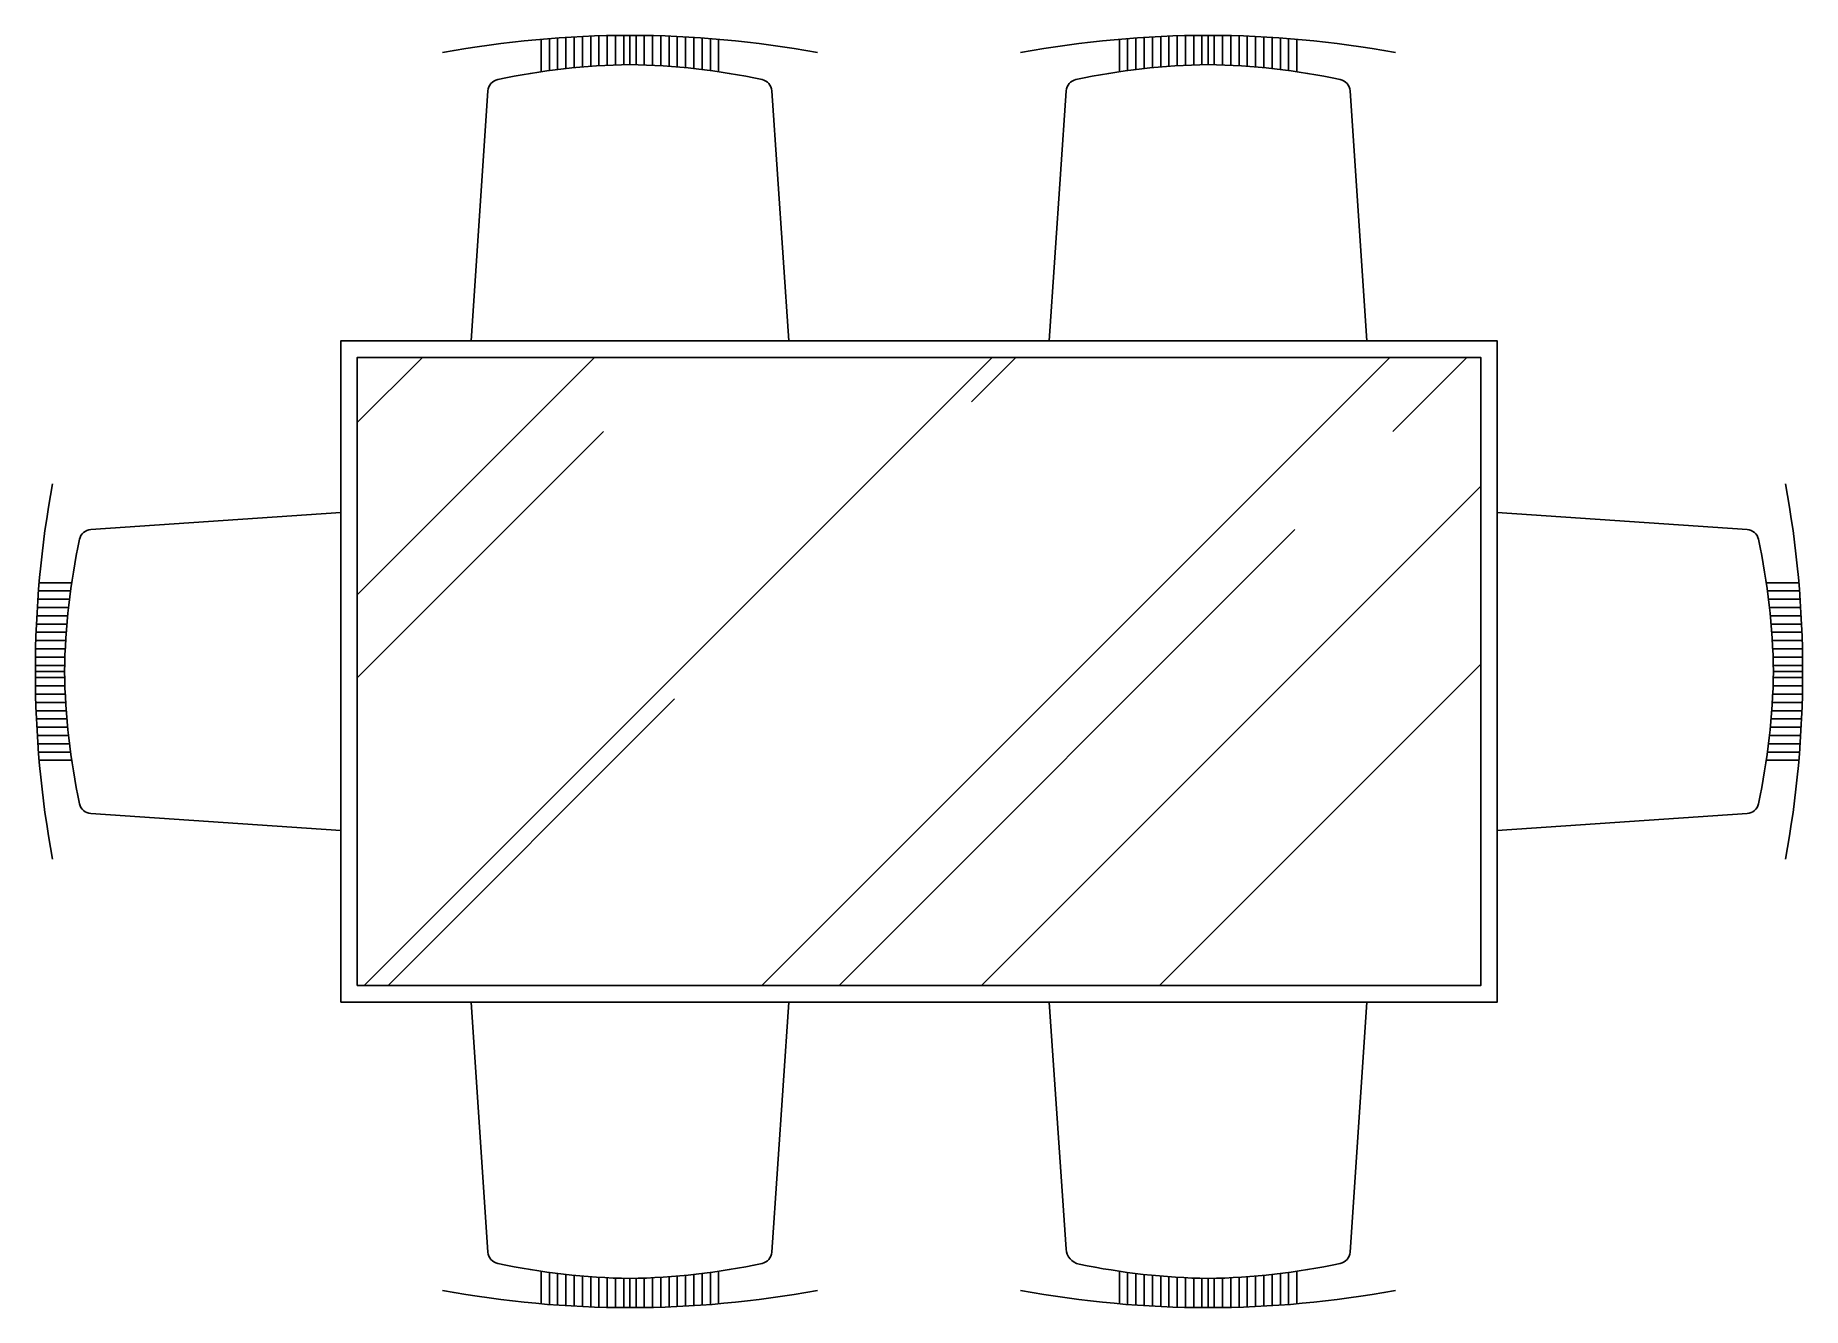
# Model space of a CAD drawing. Extents: x 164 to 2303, y 96 to 1635.
import ezdxf

# ---------------------------------------------------------------- set-up
doc = ezdxf.new("R2010")
doc.units = 0
doc.layers.add('KADRBM', color=7, linetype='CONTINUOUS')

# ---------------------------------------------------------------- blocks, each defined once
blk = doc.blocks.new('*X5')
at = {"layer": 'KADRBM', "color": 7, "linetype": 'CONTINUOUS'}
for p, q in [((553.4, 1166.6), (632.2, 1245.5)), ((553.4, 958.3), (840.6, 1245.5)), ((561.9, 485.5), (1321.9, 1245.5)), ((1043.2, 485.5), (1803.2, 1245.5)), ((1296.8, 1191.6), (1350.6, 1245.5)), ((1806.8, 1155.7), (1896.6, 1245.5)), ((553.4, 857.7), (851.3, 1155.7)), ((1309.1, 485.5), (1913.4, 1089.8)), ((1136.6, 485.5), (1688.3, 1037.1)), ((1524.6, 485.5), (1913.4, 874.2)), ((590.6, 485.5), (937.5, 832.4))]:
    blk.add_line(p, q, dxfattribs=at)

msp = doc.modelspace()

# ---------------------------------------------------------------- linework, layer by layer
at = {"layer": 'KADRBM', "color": 7}
for p, q in [((775.9, 1591.1), (775.9, 1630.5)), ((785.9, 1592.5), (785.9, 1631.4)), ((795.9, 1593.8), (795.9, 1632.1)), ((805.9, 1594.9), (805.9, 1632.8)), ((815.9, 1596), (815.9, 1633.3)), ((825.9, 1596.9), (825.9, 1633.8)), ((835.9, 1597.7), (835.9, 1634.3)), ((845.9, 1598.4), (845.9, 1634.6)), ((855.9, 1598.9), (855.9, 1634.8)), ((865.9, 1599.4), (865.9, 1635)), ((875.9, 1599.7), (875.9, 1635.1)), ((883.4, 1599.8), (883.4, 1635.1)), ((890.8, 1599.7), (890.8, 1635.1)), ((900.8, 1599.4), (900.8, 1635)), ((910.8, 1598.9), (910.8, 1634.8)), ((920.8, 1598.4), (920.8, 1634.6)), ((930.8, 1597.7), (930.8, 1634.3)), ((940.8, 1596.9), (940.8, 1633.8)), ((950.8, 1596), (950.8, 1633.3)), ((960.8, 1594.9), (960.8, 1632.8)), ((970.8, 1593.8), (970.8, 1632.1)), ((980.8, 1592.5), (980.8, 1631.4)), ((990.8, 1591.1), (990.8, 1630.5)), ((1475.9, 1591.1), (1475.9, 1630.5)), ((1485.9, 1592.5), (1485.9, 1631.4)), ((1495.9, 1593.8), (1495.9, 1632.1)), ((1505.9, 1594.9), (1505.9, 1632.8)), ((1515.9, 1596), (1515.9, 1633.3)), ((1525.9, 1596.9), (1525.9, 1633.8)), ((1535.9, 1597.7), (1535.9, 1634.3)), ((1545.9, 1598.4), (1545.9, 1634.6)), ((1555.9, 1598.9), (1555.9, 1634.8)), ((1565.9, 1599.4), (1565.9, 1635)), ((1575.9, 1599.7), (1575.9, 1635.1)), ((1583.4, 1599.8), (1583.4, 1635.1)), ((1590.8, 1599.7), (1590.8, 1635.1)), ((1600.8, 1599.4), (1600.8, 1635)), ((1610.8, 1598.9), (1610.8, 1634.8)), ((1620.8, 1598.4), (1620.8, 1634.6)), ((1630.8, 1597.7), (1630.8, 1634.3)), ((1640.8, 1596.9), (1640.8, 1633.8)), ((1650.8, 1596), (1650.8, 1633.3)), ((1660.8, 1594.9), (1660.8, 1632.8)), ((1670.8, 1593.8), (1670.8, 1632.1)), ((1680.8, 1592.5), (1680.8, 1631.4)), ((1690.8, 1591.1), (1690.8, 1630.5)), ((691.1, 1265.5), (711.6, 1568)), ((1075.6, 1265.5), (1055.1, 1568)), ((1391.1, 1265.5), (1411.6, 1568)), ((1775.6, 1265.5), (1755.1, 1568)), ((533.4, 1057.7), (230.8, 1037.3)), ((1933.4, 1057.7), (2235.9, 1037.3)), ((206.3, 962.9), (167.5, 962.9)), ((207.7, 972.9), (168.3, 972.9)), ((2259, 972.9), (2298.4, 972.9)), ((2260.4, 962.9), (2299.3, 962.9)), ((203.9, 942.9), (166.1, 942.9)), ((205, 952.9), (166.7, 952.9)), ((2261.7, 952.9), (2300, 952.9)), ((2262.8, 942.9), (2300.6, 942.9)), ((201.9, 922.9), (165, 922.9)), ((202.8, 932.9), (165.5, 932.9)), ((2263.9, 932.9), (2301.2, 932.9)), ((2264.8, 922.9), (2301.7, 922.9)), ((200.4, 902.9), (164.2, 902.9)), ((201.1, 912.9), (164.6, 912.9)), ((2265.6, 912.9), (2302.1, 912.9)), ((2266.3, 902.9), (2302.5, 902.9)), ((199.4, 882.9), (163.8, 882.9)), ((199.9, 892.9), (164, 892.9)), ((2266.8, 892.9), (2302.7, 892.9)), ((2267.3, 882.9), (2302.9, 882.9)), ((199.1, 872.9), (163.7, 872.9)), ((199, 865.5), (163.7, 865.5)), ((199.1, 858), (163.7, 858)), ((2267.6, 872.9), (2303, 872.9)), ((2267.6, 858), (2303, 858)), ((2267.7, 865.5), (2303, 865.5)), ((199.4, 848), (163.8, 848)), ((199.9, 838), (164, 838)), ((2266.8, 838), (2302.7, 838)), ((2267.3, 848), (2302.9, 848)), ((200.4, 828), (164.2, 828)), ((201.1, 818), (164.6, 818)), ((2265.6, 818), (2302.1, 818)), ((2266.3, 828), (2302.5, 828)), ((201.9, 808), (165, 808)), ((202.8, 798), (165.5, 798)), ((2263.9, 798), (2301.2, 798)), ((2264.8, 808), (2301.7, 808)), ((203.9, 788), (166.1, 788)), ((205, 778), (166.7, 778)), ((2261.7, 778), (2300, 778)), ((2262.8, 788), (2300.6, 788)), ((206.3, 768), (167.5, 768)), ((207.7, 758), (168.3, 758)), ((2259, 758), (2298.4, 758)), ((2260.4, 768), (2299.3, 768)), ((533.4, 673.2), (230.8, 693.7)), ((1933.4, 673.2), (2235.9, 693.7)), ((691.1, 465.5), (711.6, 162.9)), ((1075.6, 465.5), (1055.1, 162.9)), ((1391.1, 465.5), (1411.3, 166.7)), ((1775.6, 465.5), (1755.1, 162.9)), ((775.9, 139.8), (775.9, 100.4)), ((785.9, 138.4), (785.9, 99.6)), ((795.9, 137.1), (795.9, 98.8)), ((805.9, 136), (805.9, 98.2)), ((815.9, 134.9), (815.9, 97.6)), ((825.9, 134), (825.9, 97.1)), ((835.9, 133.2), (835.9, 96.7)), ((845.9, 132.5), (845.9, 96.3)), ((855.9, 132), (855.9, 96.1)), ((865.9, 131.5), (865.9, 95.9)), ((875.9, 131.2), (875.9, 95.8)), ((883.4, 131.1), (883.4, 95.8)), ((890.8, 131.2), (890.8, 95.8)), ((900.8, 131.5), (900.8, 95.9)), ((910.8, 132), (910.8, 96.1)), ((920.8, 132.5), (920.8, 96.3)), ((930.8, 133.2), (930.8, 96.7)), ((940.8, 134), (940.8, 97.1)), ((950.8, 134.9), (950.8, 97.6)), ((960.8, 136), (960.8, 98.2)), ((970.8, 137.1), (970.8, 98.8)), ((980.8, 138.4), (980.8, 99.6)), ((990.8, 139.8), (990.8, 100.4)), ((1475.9, 139.8), (1475.9, 100.4)), ((1485.9, 138.4), (1485.9, 99.6)), ((1495.9, 137.1), (1495.9, 98.8)), ((1505.9, 136), (1505.9, 98.2)), ((1515.9, 134.9), (1515.9, 97.6)), ((1525.9, 134), (1525.9, 97.1)), ((1535.9, 133.2), (1535.9, 96.7)), ((1545.9, 132.5), (1545.9, 96.3)), ((1555.9, 132), (1555.9, 96.1)), ((1565.9, 131.5), (1565.9, 95.9)), ((1575.9, 131.2), (1575.9, 95.8)), ((1583.4, 131.1), (1583.4, 95.8)), ((1590.8, 131.2), (1590.8, 95.8)), ((1600.8, 131.5), (1600.8, 95.9)), ((1610.8, 132), (1610.8, 96.1)), ((1620.8, 132.5), (1620.8, 96.3)), ((1630.8, 133.2), (1630.8, 96.7)), ((1640.8, 134), (1640.8, 97.1)), ((1650.8, 134.9), (1650.8, 97.6)), ((1660.8, 136), (1660.8, 98.2)), ((1670.8, 137.1), (1670.8, 98.8)), ((1680.8, 138.4), (1680.8, 99.6)), ((1690.8, 139.8), (1690.8, 100.4))]:
    msp.add_line(p, q, dxfattribs=at)
for points in [[(656.4, 1614.4, -0.091245), (1110.3, 1614.4, -0.091245)], [(1810.3, 1614.4, 0.091245), (1356.4, 1614.4, 0.091245)], [(184.4, 638.5, -0.091245), (184.4, 1092.4, -0.091245)], [(2282.3, 638.5, 0.091245), (2282.3, 1092.4, 0.091245)], [(656.4, 116.5, 0.091245), (1110.3, 116.5, 0.091245)], [(1810.3, 116.5, -0.091245), (1356.4, 116.5, -0.091245)]]:
    msp.add_lwpolyline(points, format="xyb", dxfattribs=at)
for points in [[(533.4, 465.5), (1933.4, 465.5), (1933.4, 1265.5), (533.4, 1265.5)], [(553.4, 485.5), (1913.4, 485.5), (1913.4, 1245.5), (553.4, 1245.5)]]:
    msp.add_lwpolyline(points, close=True, dxfattribs=at)
for centre, radius, start, end in [((897.8, 758.6), 841.4, 90.9862, 101.9645), ((868.9, 758.6), 841.4, 78.0355, 89.0138), ((1597.8, 758.6), 841.4, 90.9862, 101.9645), ((1568.9, 758.6), 841.4, 78.0355, 89.0138), ((726.5, 1567), 15, 101.9645, 176.1255), ((1040.2, 1567), 15, 3.8745, 78.0355), ((1426.5, 1567), 15, 101.9645, 176.1255), ((1740.2, 1567), 15, 3.8745, 78.0355), ((231.8, 1022.3), 15, 93.8745, 168.0355), ((2234.9, 1022.3), 15, 11.9645, 86.1255), ((1040.2, 851), 841.4, 168.0355, 179.0138), ((1426.5, 851), 841.4, 0.9862, 11.9645), ((1040.2, 879.9), 841.4, 180.9862, 191.9645), ((1426.5, 879.9), 841.4, 348.0355, 359.0138), ((231.8, 708.6), 15, 191.9645, 266.1255), ((2234.9, 708.6), 15, 273.8745, 348.0355), ((726.5, 163.9), 15, 183.8745, 258.0355), ((1040.2, 163.9), 15, 281.9645, 356.1255), ((1431.3, 168), 20, 183.8745, 258.2989), ((1740.2, 163.9), 15, 281.9645, 356.1255), ((897.8, 972.3), 841.4, 258.0355, 269.0138), ((868.9, 972.3), 841.4, 270.9862, 281.9645), ((1597.8, 972.3), 841.4, 258.2989, 269.0138), ((1568.9, 972.3), 841.4, 270.9862, 281.9645)]:
    msp.add_arc(centre, radius, start, end, dxfattribs=at)

# ---------------------------------------------------------------- block references
msp.add_blockref('*X5', (0, 0), dxfattribs=at)

doc.saveas('drawing.dxf')
